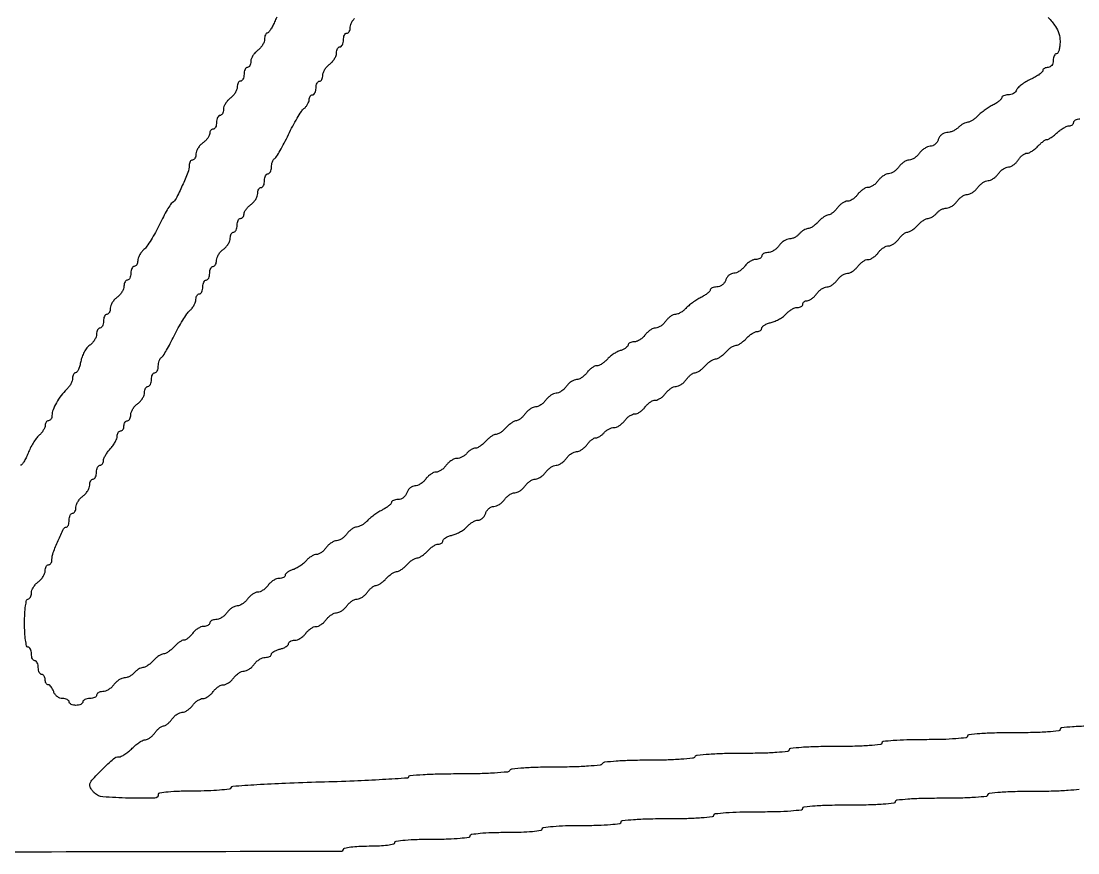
# Model space of a CAD drawing. Extents: x 313 to 2250, y 70 to 555.
# Drawn here: x 1730 to 2038.2, y 70 to 312.5 of the extents above; entities that cross this region are included whole.
import ezdxf

# ---------------------------------------------------------------- set-up
doc = ezdxf.new("R2010")
doc.units = 0

msp = doc.modelspace()

# ---------------------------------------------------------------- linework, layer by layer
for points in [[(739.497238, 70.501831, 0.000007), (874.875, 70.250461, 0.000342)], [(1688.125, 70.250461, 0.000007), (1823.502762, 70.501831, 0.413666), (1824, 71, -0.354925), (1824.332853, 71.409838, -0.018508), (1826.125, 71.716667, -0.02162), (1828.522473, 71.931377, -0.011522), (1831.5, 72, 0.011522), (1834.477527, 72.068623, 0.02162), (1836.875, 72.283333, 0.018508), (1838.667147, 72.590162, 0.354925), (1839, 73, -0.375539), (1839.377449, 73.43167, -0.010792), (1842, 73.727273, -0.015486), (1845.476434, 73.935032, -0.007181), (1850, 74, 0.007181), (1854.523566, 74.064968, 0.015486), (1858, 74.272727, 0.010792), (1860.622551, 74.56833, 0.375539), (1861, 75, -0.373418), (1861.372518, 75.429243, -0.011579), (1863.875, 75.72619, -0.016146), (1867.197465, 75.934656, -0.007593), (1871.5, 76, 0.007593), (1875.802535, 76.065344, 0.016146), (1879.125, 76.27381, 0.011579), (1881.627482, 76.570757, 0.373418), (1882, 77, -0.377473), (1882.382029, 77.433932, -0.010078), (1885.125, 77.728261, -0.014876), (1888.755364, 77.935375, -0.00681), (1893.5, 78, 0.00681), (1898.244636, 78.064625, 0.014876), (1901.875, 78.271739, 0.010078), (1904.617971, 78.566068, 0.377473), (1905, 79, -0.383731), (1905.397471, 79.441643, -0.007812), (1908.625, 79.731481, -0.012845), (1912.870782, 79.936498, -0.00564), (1918.5, 80, 0.00564), (1924.129218, 80.063502, 0.012845), (1928.375, 80.268519, 0.007812), (1931.602529, 80.558357, 0.383731), (1932, 81, -0.382355), (1932.393988, 81.439891, -0.008303), (1935.5, 81.730769, -0.0133), (1939.591966, 81.93625, -0.005894), (1945, 82, 0.005894), (1950.408034, 82.06375, 0.0133), (1954.5, 82.269231, 0.008303), (1957.606012, 82.560109, 0.382355), (1958, 83, -0.383731), (1958.397471, 83.441643, -0.007812), (1961.625, 83.731481, -0.012845), (1965.870782, 83.936498, -0.00564), (1971.5, 84, 0.00564), (1977.129218, 84.063502, 0.012845), (1981.375, 84.268519, 0.007812), (1984.602529, 84.558357, 0.383731), (1985, 85, -0.383731), (1985.397471, 85.441643, -0.007812), (1988.625, 85.731481, -0.012845), (1992.870782, 85.936498, -0.00564), (1998.5, 86, 0.00564), (2004.129218, 86.063502, 0.012845), (2008.375, 86.268519, 0.007812), (2011.602529, 86.558357, 0.383731), (2012, 87, -0.383731), (2012.397471, 87.441643, -0.007812), (2015.625, 87.731481, -0.012845), (2019.870782, 87.936498, -0.00564), (2025.5, 88, 0.00564), (2031.129218, 88.063502, 0.012845), (2035.375, 88.268519, 0.007812), (2038.602529, 88.558357, 0.383731)], [(1604.504629, 128.503058, -0.000019), (1523.875, 128.250773, -0.000572)], [(1804.552879, 313.640672, 0.018328), (1803.898338, 312.25, -0.01839), (1803.312165, 311.004986, -0.026511), (1802.697037, 309.954687, -0.024917), (1802.126326, 309.176282, -0.225806), (1801.755889, 309, 0.216893), (1801.466693, 308.868358, 0.078844), (1801.222042, 308.477348, 0.059953), (1801.055373, 307.902006, 0.040574), (1801, 307.220759, -0.091287), (1800.855253, 306.434551, -0.047927), (1800.4125, 305.540724, -0.045499), (1799.765149, 304.683198, -0.052224), (1799, 304, 0.052224), (1798.234851, 303.316802, 0.045499), (1797.5875, 302.459276, 0.047927), (1797.144747, 301.565449, 0.091287), (1797, 300.779241, -0.054248), (1796.925933, 300.098578, -0.073949), (1796.70625, 299.522652, -0.093597), (1796.381567, 299.136147, -0.173062), (1796, 299, 0.191087), (1795.618118, 298.848523, 0.088204), (1795.29375, 298.4125, 0.068025), (1795.073693, 297.765418, 0.048028), (1795, 297, -0.048028), (1794.926307, 296.234582, -0.068025), (1794.70625, 295.5875, -0.088204), (1794.381882, 295.151477, -0.191087), (1794, 295, 0.173062), (1793.618433, 294.863853, 0.093597), (1793.29375, 294.477348, 0.073949), (1793.074067, 293.901422, 0.054248), (1793, 293.220759, -0.091287), (1792.855253, 292.434551, -0.047927), (1792.4125, 291.540724, -0.045499), (1791.765149, 290.683198, -0.052224), (1791, 290, 0.052224), (1790.234851, 289.316802, 0.045499), (1789.5875, 288.459276, 0.047927), (1789.144747, 287.565449, 0.091287), (1789, 286.779241, -0.054248), (1788.925933, 286.098578, -0.073949), (1788.70625, 285.522652, -0.093597), (1788.381567, 285.136147, -0.173062), (1788, 285, 0.191087), (1787.618118, 284.848523, 0.088204), (1787.29375, 284.4125, 0.068025), (1787.073693, 283.765418, 0.048028), (1787, 283, -0.048028), (1786.926307, 282.234582, -0.068025), (1786.70625, 281.5875, -0.088204), (1786.381882, 281.151477, -0.191087), (1786, 281, 0.127083), (1785.618634, 280.901479, 0.10076), (1785.29375, 280.624223, 0.089631), (1785.075344, 280.209482, 0.07663), (1785, 279.720759, -0.115942), (1784.860855, 279.128761, -0.043072), (1784.4125, 278.393849, -0.039803), (1783.765268, 277.646083, -0.038332), (1783, 277, 0.052224), (1782.234851, 276.316802, 0.045499), (1781.5875, 275.459276, 0.047927), (1781.144747, 274.565449, 0.091287), (1781, 273.779241, -0.054248), (1780.925933, 273.098578, -0.073949), (1780.70625, 272.522652, -0.093597), (1780.381567, 272.136147, -0.173062), (1780, 272, 0.153254), (1779.618623, 271.880293, 0.098056), (1779.29375, 271.543259, 0.080683), (1779.074555, 271.039655, 0.062457), (1779, 270.445136, -0.092553), (1778.618364, 268.401086, -0.01393), (1776.999194, 264.539336, -0.011754), (1775.17162, 260.740308, -0.137184), (1774.066671, 259.541205, 0.113251), (1773.570635, 259.051364, 0.008784), (1772.590853, 257.448169, 0.01165), (1771.489069, 255.467792, 0.008628), (1770.360637, 253.230561, -0.012917), (1769.169264, 250.918086, -0.013565), (1767.878383, 248.708272, -0.013312), (1766.664598, 246.865469, -0.057265), (1765.796599, 245.882705, 0.044459), (1765.109128, 245.143293, 0.03881), (1764.527751, 244.260883, 0.040746), (1764.128128, 243.374465, 0.085733), (1764, 242.632705, -0.059344), (1763.925629, 242.008301, -0.078271), (1763.70625, 241.479607, -0.096675), (1763.381426, 241.125502, -0.160289), (1763, 241, 0.191087), (1762.618118, 240.848523, 0.088204), (1762.29375, 240.4125, 0.068025), (1762.073693, 239.765418, 0.048028), (1762, 239, -0.048028), (1761.926307, 238.234582, -0.068025), (1761.70625, 237.5875, -0.088204), (1761.381882, 237.151477, -0.191087), (1761, 237, 0.173062), (1760.618433, 236.863853, 0.093597), (1760.29375, 236.477348, 0.073949), (1760.074067, 235.901422, 0.054248), (1760, 235.220759, -0.091287), (1759.855253, 234.434551, -0.047927), (1759.4125, 233.540724, -0.045499), (1758.765149, 232.683198, -0.052224), (1758, 232, 0.052224), (1757.234851, 231.316802, 0.045499), (1756.5875, 230.459276, 0.047927), (1756.144747, 229.565449, 0.091287), (1756, 228.779241, -0.054248), (1755.925933, 228.098578, -0.073949), (1755.70625, 227.522652, -0.093597), (1755.381567, 227.136147, -0.173062), (1755, 227, 0.191087), (1754.618118, 226.848523, 0.088204), (1754.29375, 226.4125, 0.068025), (1754.073693, 225.765418, 0.048028), (1754, 225, -0.048028), (1753.926307, 224.234582, -0.068025), (1753.70625, 223.5875, -0.088204), (1753.381882, 223.151477, -0.191087), (1753, 223, 0.173062), (1752.618433, 222.863853, 0.093597), (1752.29375, 222.477348, 0.073949), (1752.074067, 221.901422, 0.054248), (1752, 221.220759, -0.091127), (1751.855553, 220.434776, -0.047946), (1751.413824, 219.541679, -0.045531), (1750.767933, 218.685204, -0.052332), (1750.004508, 218.003249, 0.073372), (1749.195023, 217.216738, 0.03703), (1748.414301, 216.02324, 0.035778), (1747.775841, 214.644713, 0.044219), (1747.393217, 213.28249, -0.024594), (1747.092648, 212.025018, -0.036508), (1746.697251, 210.964231, -0.04048), (1746.271232, 210.203835, -0.249809), (1745.888709, 210, 0.177934), (1745.549544, 209.875355, 0.092251), (1745.261058, 209.520393, 0.072326), (1745.065729, 208.991971, 0.052465), (1745, 208.367295, -0.083451), (1744.875203, 207.624778, -0.039906), (1744.485938, 206.735978, -0.038108), (1743.919663, 205.850079, -0.044172), (1743.25, 205.10661, 0.042647), (1741.662784, 203.355219, 0.035201), (1740.279981, 201.247599, 0.036416), (1739.303563, 199.159907, 0.091423), (1739, 197.513569, -0.064244), (1738.925341, 196.934903, -0.081991), (1738.70625, 196.444611, -0.098698), (1738.381359, 196.116595, -0.149454), (1738, 196, 0.133491), (1737.618656, 195.896341, 0.100499), (1737.29375, 195.604903, 0.087472), (1737.075135, 195.168952, 0.072708), (1737, 194.654988, -0.098509), (1736.874552, 194.024433, -0.038029), (1736.469816, 193.225263, -0.035808), (1735.88577, 192.400901, -0.036829), (1735.195118, 191.67658, 0.049717), (1734.405413, 190.804521, 0.020718), (1733.514527, 189.488527, 0.020253), (1732.669861, 187.989635, 0.024694), (1732.008472, 186.521592, -0.018719), (1731.41996, 185.172504, -0.027162), (1730.793678, 184.034468, -0.025798), (1730.20637, 183.192334, -0.231569), (1729.813354, 183, 0.205233)], [(2029.573114, 313.549811, -0.039583), (2031.662134, 310.965387, -0.075816), (2032.657883, 308.90045, -0.074633), (2033, 306.621212, -0.026106), (2032.927501, 305.233593, -0.041282), (2032.70625, 304.063731, -0.050087), (2032.386043, 303.236999, -0.282468), (2032, 303, 0.191087), (2031.618118, 302.848523, 0.088204), (2031.29375, 302.4125, 0.068025), (2031.073693, 301.765418, 0.048028), (2031, 301, -0.072314), (2030.888136, 300.230589, -0.08892), (2030.5625, 299.583333, -0.10214), (2030.075754, 299.153209, -0.130775), (2029.5, 299, 0.05714), (2028.926268, 298.934219, 0.07646), (2028.440625, 298.73972, 0.095477), (2028.115114, 298.451952, 0.165611), (2028, 298.113941, -0.213743), (2027.803332, 297.674903, -0.025566), (2026.954137, 296.991868, -0.026843), (2025.803411, 296.250089, -0.018963), (2024.439616, 295.53837, 0.024339), (2023.036626, 294.786905, 0.027089), (2021.764529, 293.926726, 0.027882), (2020.772466, 293.083495, 0.111499), (2020.332627, 292.424428, -0.102676), (2019.982682, 291.879718, -0.066759), (2019.390515, 291.418426, -0.063077), (2018.657549, 291.106378, -0.069237), (2017.893011, 291, 0.041971), (2017.168265, 290.939057, 0.061547), (2016.556072, 290.755888, 0.080865), (2016.14085, 290.48678, 0.211673), (2016, 290.16898, -0.193348), (2015.836608, 289.76224, -0.030657), (2015.192188, 289.167252, -0.030191), (2014.303134, 288.527331, -0.022283), (2013.25, 287.925808, 0.022277), (2012.078771, 287.256847, 0.016056), (2010.832732, 286.412407, 0.016269), (2009.697653, 285.531017, 0.033499), (2008.882705, 284.756828, -0.033513), (2008.174971, 284.08453, -0.033963), (2007.386776, 283.516068, -0.036045), (2006.635328, 283.120198, -0.103569), (2006.061276, 283, 0.091134), (2005.494164, 282.895768, 0.035745), (2004.770232, 282.559375, 0.0339), (2004.019993, 282.074013, 0.035866), (2003.357143, 281.5, -0.053021), (2002.646258, 280.925774, -0.03846), (2001.751045, 280.440625, -0.039102), (2000.817973, 280.108898, -0.065951), (1999.995959, 280, 0.097836), (1999.237038, 279.850065, 0.071478), (1998.495033, 279.4125, 0.068985), (1997.882106, 278.764403, 0.078267), (1997.5, 278, -0.072249), (1997.129225, 277.23552, -0.06739), (1996.548833, 276.5875, -0.071509), (1995.855226, 276.149695, -0.105456), (1995.153372, 276, 0.094047), (1994.393169, 275.855734, 0.047569), (1993.520929, 275.4125, 0.044936), (1992.678211, 274.765148, 0.0504), (1992, 274, -0.046192), (1991.333162, 273.234835, -0.043436), (1990.524124, 272.5875, -0.046457), (1989.700861, 272.142914, -0.100918), (1989, 272, 0.100918), (1988.299139, 271.857086, 0.046457), (1987.475876, 271.4125, 0.043436), (1986.666838, 270.765165, 0.046192), (1986, 270, -0.046192), (1985.333162, 269.234835, -0.043436), (1984.524124, 268.5875, -0.046457), (1983.700861, 268.142914, -0.100918), (1983, 268, 0.100918), (1982.299139, 267.857086, 0.046457), (1981.475876, 267.4125, 0.043436), (1980.666838, 266.765165, 0.046192), (1980, 266, -0.046192), (1979.333162, 265.234835, -0.043436), (1978.524124, 264.5875, -0.046457), (1977.700861, 264.142914, -0.100918), (1977, 264, 0.100918), (1976.299139, 263.857086, 0.046457), (1975.475876, 263.4125, 0.043436), (1974.666838, 262.765165, 0.046192), (1974, 262, -0.046192), (1973.333162, 261.234835, -0.043436), (1972.524124, 260.5875, -0.046457), (1971.700861, 260.142914, -0.100918), (1971, 260, 0.100918), (1970.299139, 259.857086, 0.046457), (1969.475876, 259.4125, 0.043436), (1968.666838, 258.765165, 0.046192), (1968, 258, -0.033869), (1967.365434, 257.234632, -0.037202), (1966.651678, 256.5875, -0.040203), (1965.965071, 256.135938, -0.126007), (1965.434228, 256, 0.117443), (1964.881205, 255.868286, 0.032673), (1964.108544, 255.4125, 0.031068), (1963.275522, 254.765463, 0.028188), (1962.5, 254, -0.030542), (1961.717205, 253.234592, -0.032529), (1960.862576, 252.5875, -0.034438), (1960.060035, 252.134173, -0.111796), (1959.467457, 252, 0.0946), (1958.909878, 251.893554, 0.042261), (1958.238332, 251.559375, 0.039829), (1957.566678, 251.073935, 0.043183), (1957, 250.5, -0.056861), (1956.401422, 249.925964, -0.043468), (1955.634113, 249.440625, -0.044536), (1954.823643, 249.109281, -0.07491), (1954.098315, 249, 0.096415), (1953.359388, 248.856175, 0.04722), (1952.504756, 248.4125, 0.044434), (1951.674132, 247.765151, 0.048899), (1951, 247, -0.052224), (1950.316802, 246.234851, -0.045499), (1949.459276, 245.5875, -0.047927), (1948.565449, 245.144747, -0.091287), (1947.779241, 245, 0.054248), (1947.098578, 244.925933, 0.073949), (1946.522652, 244.70625, 0.093597), (1946.136147, 244.381567, 0.173062), (1946, 244, -0.173062), (1945.863853, 243.618433, -0.093597), (1945.477348, 243.29375, -0.073949), (1944.901422, 243.074067, -0.054248), (1944.220759, 243, 0.091287), (1943.434551, 242.855253, 0.047927), (1942.540724, 242.4125, 0.045499), (1941.683198, 241.765149, 0.052224), (1941, 241, -0.0504), (1940.321789, 240.234852, -0.044936), (1939.479071, 239.5875, -0.047569), (1938.606831, 239.144266, -0.094047), (1937.846628, 239, 0.105456), (1937.144774, 238.850305, 0.071509), (1936.451167, 238.4125, 0.06739), (1935.870775, 237.76448, 0.072249), (1935.5, 237, -0.081113), (1935.112489, 236.235622, -0.069591), (1934.483985, 235.5875, -0.071315), (1933.718828, 235.149993, -0.094537), (1932.932612, 235, 0.041083), (1932.192664, 234.939099, 0.060538), (1931.567705, 234.755888, 0.079595), (1931.143294, 234.486867, 0.21497), (1931, 234.16898, -0.193348), (1930.836608, 233.76224, -0.030657), (1930.192188, 233.167252, -0.030191), (1929.303134, 232.527331, -0.022283), (1928.25, 231.925808, 0.022277), (1927.078771, 231.256847, 0.016056), (1925.832732, 230.412407, 0.016269), (1924.697653, 229.531017, 0.033499), (1923.882705, 228.756828, -0.038898), (1923.159597, 228.08457, -0.036432), (1922.325731, 227.516068, -0.038554), (1921.509284, 227.123209, -0.09312), (1920.853464, 227, 0.108353), (1920.209565, 226.858806, 0.044932), (1919.432831, 226.4125, 0.041686), (1918.655949, 225.765207, 0.042098), (1918, 225, -0.046192), (1917.333162, 224.234835, -0.043436), (1916.524124, 223.5875, -0.046457), (1915.700861, 223.142914, -0.100918), (1915, 223, 0.100918), (1914.299139, 222.857086, 0.046457), (1913.475876, 222.4125, 0.043436), (1912.666838, 221.765165, 0.046192), (1912, 221, -0.052224), (1911.316802, 220.234851, -0.045499), (1910.459276, 219.5875, -0.047927), (1909.565449, 219.144747, -0.091287), (1908.779241, 219, 0.050444), (1908.098413, 218.931138, 0.070413), (1907.522652, 218.726045, 0.090535), (1907.135398, 218.4234, 0.183739), (1907, 218.067388, -0.183657), (1906.845031, 217.659721, -0.053433), (1906.339062, 217.20004, -0.045935), (1905.611268, 216.764835, -0.035336), (1904.75, 216.424341, 0.04381), (1903.770763, 216.017917, 0.02628), (1902.685857, 215.377116, 0.026189), (1901.665667, 214.620026, 0.040891), (1900.882705, 213.856953, -0.038841), (1900.159578, 213.146401, -0.037281), (1899.325731, 212.54548, -0.039648), (1898.509148, 212.129989, -0.098169), (1897.853464, 212, 0.108353), (1897.209565, 211.858806, 0.044932), (1896.432831, 211.4125, 0.041686), (1895.655949, 210.765207, 0.042098), (1895, 210, -0.046192), (1894.333162, 209.234835, -0.043436), (1893.524124, 208.5875, -0.046457), (1892.700861, 208.142914, -0.100918), (1892, 208, 0.100918), (1891.299139, 207.857086, 0.046457), (1890.475876, 207.4125, 0.043436), (1889.666838, 206.765165, 0.046192), (1889, 206, -0.046192), (1888.333162, 205.234835, -0.043436), (1887.524124, 204.5875, -0.046457), (1886.700861, 204.142914, -0.100918), (1886, 204, 0.100918), (1885.299139, 203.857086, 0.046457), (1884.475876, 203.4125, 0.043436), (1883.666838, 202.765165, 0.046192), (1883, 202, -0.046192), (1882.333162, 201.234835, -0.043436), (1881.524124, 200.5875, -0.046457), (1880.700861, 200.142914, -0.100918), (1880, 200, 0.100918), (1879.299139, 199.857086, 0.046457), (1878.475876, 199.4125, 0.043436), (1877.666838, 198.765165, 0.046192), (1877, 198, -0.033869), (1876.365434, 197.234632, -0.037202), (1875.651678, 196.5875, -0.040203), (1874.965071, 196.135938, -0.126007), (1874.434228, 196, 0.117443), (1873.881205, 195.868286, 0.032673), (1873.108544, 195.4125, 0.031068), (1872.275522, 194.765463, 0.028188), (1871.5, 194, -0.029765), (1870.719613, 193.234575, -0.032062), (1869.872135, 192.5875, -0.033884), (1869.079529, 192.133409, -0.113615), (1868.5, 192, 0.113615), (1867.920471, 191.866591, 0.033884), (1867.127865, 191.4125, 0.032062), (1866.280387, 190.765425, 0.029765), (1865.5, 190, -0.030542), (1864.717205, 189.234592, -0.032529), (1863.862576, 188.5875, -0.034438), (1863.060035, 188.134173, -0.111796), (1862.467457, 188, 0.0946), (1861.909878, 187.893554, 0.042261), (1861.238332, 187.559375, 0.039829), (1860.566678, 187.073935, 0.043183), (1860, 186.5, -0.056861), (1859.401422, 185.925964, -0.043468), (1858.634113, 185.440625, -0.044536), (1857.823643, 185.109281, -0.07491), (1857.098315, 185, 0.096415), (1856.359388, 184.856175, 0.04722), (1855.504756, 184.4125, 0.044434), (1854.674132, 183.765151, 0.048899), (1854, 183, -0.046192), (1853.333162, 182.234835, -0.043436), (1852.524124, 181.5875, -0.046457), (1851.700861, 181.142914, -0.100918), (1851, 181, 0.100918), (1850.299139, 180.857086, 0.046457), (1849.475876, 180.4125, 0.043436), (1848.666838, 179.765165, 0.046192), (1848, 179, -0.0504), (1847.321789, 178.234852, -0.044936), (1846.479071, 177.5875, -0.047569), (1845.606831, 177.144266, -0.094047), (1844.846628, 177, 0.105456), (1844.144774, 176.850305, 0.071509), (1843.451167, 176.4125, 0.06739), (1842.870775, 175.76448, 0.072249), (1842.5, 175, -0.081113), (1842.112489, 174.235622, -0.069591), (1841.483985, 173.5875, -0.071315), (1840.718828, 173.149993, -0.094537), (1839.932612, 173, 0.041083), (1839.192664, 172.939099, 0.060538), (1838.567705, 172.755888, 0.079595), (1838.143294, 172.486867, 0.21497), (1838, 172.16898, -0.193348), (1837.836608, 171.76224, -0.030657), (1837.192188, 171.167252, -0.030191), (1836.303134, 170.527331, -0.022283), (1835.25, 169.925808, 0.022277), (1834.078771, 169.256847, 0.016056), (1832.832732, 168.412407, 0.016269), (1831.697653, 167.531017, 0.033499), (1830.882705, 166.756828, -0.038898), (1830.159597, 166.08457, -0.036432), (1829.325731, 165.516068, -0.038554), (1828.509284, 165.123209, -0.09312), (1827.853464, 165, 0.108353), (1827.209565, 164.858806, 0.044932), (1826.432831, 164.4125, 0.041686), (1825.655949, 163.765207, 0.042098), (1825, 163, -0.046192), (1824.333162, 162.234835, -0.043436), (1823.524124, 161.5875, -0.046457), (1822.700861, 161.142914, -0.100918), (1822, 161, 0.100918), (1821.299139, 160.857086, 0.046457), (1820.475876, 160.4125, 0.043436), (1819.666838, 159.765165, 0.046192), (1819, 159, -0.042098), (1818.344051, 158.234793, -0.041686), (1817.567169, 157.5875, -0.044932), (1816.790435, 157.141194, -0.108353), (1816.146536, 157, 0.098169), (1815.490852, 156.870011, 0.039648), (1814.674269, 156.45452, 0.037281), (1813.840422, 155.853599, 0.038841), (1813.117295, 155.143047, -0.040891), (1812.334333, 154.379974, -0.026189), (1811.314143, 153.622884, -0.02628), (1810.229237, 152.982083, -0.04381), (1809.25, 152.575659, 0.035336), (1808.388732, 152.235165, 0.045935), (1807.660938, 151.79996, 0.053433), (1807.154969, 151.340279, 0.183657), (1807, 150.932612, -0.183739), (1806.864602, 150.5766, -0.090535), (1806.477348, 150.273955, -0.070413), (1805.901587, 150.068862, -0.050444), (1805.220759, 150, 0.091287), (1804.434551, 149.855253, 0.047927), (1803.540724, 149.4125, 0.045499), (1802.683198, 148.765149, 0.052224), (1802, 148, -0.046192), (1801.333162, 147.234835, -0.043436), (1800.524124, 146.5875, -0.046457), (1799.700861, 146.142914, -0.100918), (1799, 146, 0.100918), (1798.299139, 145.857086, 0.046457), (1797.475876, 145.4125, 0.043436), (1796.666838, 144.765165, 0.046192), (1796, 144, -0.046192), (1795.333162, 143.234835, -0.043436), (1794.524124, 142.5875, -0.046457), (1793.700861, 142.142914, -0.100918), (1793, 142, 0.100918), (1792.299139, 141.857086, 0.046457), (1791.475876, 141.4125, 0.043436), (1790.666838, 140.765165, 0.046192), (1790, 140, -0.052224), (1789.316802, 139.234851, -0.045499), (1788.459276, 138.5875, -0.047927), (1787.565449, 138.144747, -0.091287), (1786.779241, 138, 0.054248), (1786.098578, 137.925933, 0.073949), (1785.522652, 137.70625, 0.093597), (1785.136147, 137.381567, 0.173062), (1785, 137, -0.173062), (1784.863853, 136.618433, -0.093597), (1784.477348, 136.29375, -0.073949), (1783.901422, 136.074067, -0.054248), (1783.220759, 136, 0.091287), (1782.434551, 135.855253, 0.047927), (1781.540724, 135.4125, 0.045499), (1780.683198, 134.765149, 0.052224), (1780, 134, -0.033869), (1779.365434, 133.234632, -0.037202), (1778.651678, 132.5875, -0.040203), (1777.965071, 132.135938, -0.126007), (1777.434228, 132, 0.117443), (1776.881205, 131.868286, 0.032673), (1776.108544, 131.4125, 0.031068), (1775.275522, 130.765463, 0.028188), (1774.5, 130, -0.029765), (1773.719613, 129.234575, -0.032062), (1772.872135, 128.5875, -0.033884), (1772.079529, 128.133409, -0.113615), (1771.5, 128, 0.113615), (1770.920471, 127.866591, 0.033884), (1770.127865, 127.4125, 0.032062), (1769.280387, 126.765425, 0.029765), (1768.5, 126, -0.030542), (1767.717205, 125.234592, -0.032529), (1766.862576, 124.5875, -0.034438), (1766.060035, 124.134173, -0.111796), (1765.467457, 124, 0.0946), (1764.909878, 123.893554, 0.042261), (1764.238332, 123.559375, 0.039829), (1763.566678, 123.073935, 0.043183), (1763, 122.5, -0.056861), (1762.401422, 121.925964, -0.043468), (1761.634113, 121.440625, -0.044536), (1760.823643, 121.109281, -0.07491), (1760.098315, 121, 0.096415), (1759.359388, 120.856175, 0.04722), (1758.504756, 120.4125, 0.044434), (1757.674132, 119.765151, 0.048899), (1757, 119, -0.052224), (1756.316802, 118.234851, -0.045499), (1755.459276, 117.5875, -0.047927), (1754.565449, 117.144747, -0.091287), (1753.779241, 117, 0.054248), (1753.098578, 116.925933, 0.073949), (1752.522652, 116.70625, 0.093597), (1752.136147, 116.381567, 0.173062), (1752, 116, -0.191087), (1751.848523, 115.618118, -0.088204), (1751.4125, 115.29375, -0.068025), (1750.765418, 115.073693, -0.048028), (1750, 115, 0.048028), (1749.234582, 114.926307, 0.068025), (1748.5875, 114.70625, 0.088204), (1748.151477, 114.381882, 0.191087), (1748, 114, -0.191087), (1747.848523, 113.618118, -0.088204), (1747.4125, 113.29375, -0.068025), (1746.765418, 113.073693, -0.048028), (1746, 113, -0.048028), (1745.234582, 113.073693, -0.068025), (1744.5875, 113.29375, -0.088204), (1744.151477, 113.618118, -0.191087), (1744, 114, 0.185742), (1743.853109, 114.381774, 0.089917), (1743.432295, 114.70625, 0.069758), (1742.806935, 114.926202, 0.04977), (1742.067388, 115, -0.094537), (1741.281172, 115.149993, -0.071315), (1740.516015, 115.5875, -0.069591), (1739.887511, 116.235622, -0.081113), (1739.5, 117, 0.039709), (1739.188321, 117.765398, 0.0497), (1738.777735, 118.4125, 0.058089), (1738.335507, 118.858844, 0.170109), (1737.932612, 119, -0.15811), (1737.576906, 119.115365, -0.097128), (1737.273955, 119.440625, -0.079016), (1737.069412, 119.926381, -0.060283), (1737, 120.5, 0.064853), (1736.925306, 121.073457, 0.082425), (1736.70625, 121.559375, 0.098894), (1736.381354, 121.884432, 0.148195), (1736, 122, -0.191087), (1735.618118, 122.151477, -0.088204), (1735.29375, 122.5875, -0.068025), (1735.073693, 123.234582, -0.048028), (1735, 124, 0.048028), (1734.926307, 124.765418, 0.068025), (1734.70625, 125.4125, 0.088204), (1734.381882, 125.848523, 0.191087), (1734, 126, -0.191087), (1733.618118, 126.151477, -0.088204), (1733.29375, 126.5875, -0.068025), (1733.073693, 127.234582, -0.048028), (1733, 128, 0.048028), (1732.926307, 128.765418, 0.068025), (1732.70625, 129.4125, 0.088204), (1732.381882, 129.848523, 0.191087), (1732, 130, -0.350432), (1731.594567, 130.323933, -0.020168), (1731.285714, 132, -0.022889), (1731.069433, 134.243014, -0.01259), (1731, 137, -0.01259), (1731.069433, 139.756986, -0.022889), (1731.285714, 142, -0.020168), (1731.594567, 143.676067, -0.350432), (1732, 144, 0.173062), (1732.381567, 144.136147, 0.093597), (1732.70625, 144.522652, 0.073949), (1732.925933, 145.098578, 0.054248), (1733, 145.779241, -0.091287), (1733.144747, 146.565449, -0.047927), (1733.5875, 147.459276, -0.045499), (1734.234851, 148.316802, -0.052224), (1735, 149, 0.052224), (1735.765149, 149.683198, 0.045499), (1736.4125, 150.540724, 0.047927), (1736.855253, 151.434551, 0.091287), (1737, 152.220759, -0.054248), (1737.074067, 152.901422, -0.073949), (1737.29375, 153.477348, -0.093597), (1737.618433, 153.863853, -0.173062), (1738, 154, 0.147557), (1738.381352, 154.115047, 0.09899), (1738.70625, 154.43861, 0.082645), (1738.925288, 154.922317, 0.065165), (1739, 155.49314, -0.087603), (1739.363276, 157.550646, -0.017411), (1740.769736, 161.028085, -0.01085), (1742.39964, 164.482532, -0.284374), (1743.2359, 165, 0.233749), (1743.528726, 165.144808, 0.071963), (1743.775546, 165.5875, 0.054933), (1743.944206, 166.234036, 0.036372), (1744, 167, -0.048028), (1744.073693, 167.765418, -0.068025), (1744.29375, 168.4125, -0.088204), (1744.618118, 168.848523, -0.191087), (1745, 169, 0.173062), (1745.381567, 169.136147, 0.093597), (1745.70625, 169.522652, 0.073949), (1745.925933, 170.098578, 0.054248), (1746, 170.779241, -0.091287), (1746.144747, 171.565449, -0.047927), (1746.5875, 172.459276, -0.045499), (1747.234851, 173.316802, -0.052224), (1748, 174, 0.052224), (1748.765149, 174.683198, 0.045499), (1749.4125, 175.540724, 0.047927), (1749.855253, 176.434551, 0.091287), (1750, 177.220759, -0.054248), (1750.074067, 177.901422, -0.073949), (1750.29375, 178.477348, -0.093597), (1750.618433, 178.863853, -0.173062), (1751, 179, 0.191087), (1751.381882, 179.151477, 0.088204), (1751.70625, 179.5875, 0.068025), (1751.926307, 180.234582, 0.048028), (1752, 181, -0.048028), (1752.073693, 181.765418, -0.068025), (1752.29375, 182.4125, -0.088204), (1752.618118, 182.848523, -0.191087), (1753, 183, 0.130232), (1753.381353, 183.101042, 0.100668), (1753.70625, 183.385235, 0.088576), (1753.92476, 183.810359, 0.07466), (1754, 184.311439, -0.101307), (1754.132703, 184.95967, -0.030131), (1754.5875, 185.868249, -0.028874), (1755.234554, 186.851416, -0.027562), (1756, 187.769625, 0.032092), (1756.76539, 188.70485, 0.031223), (1757.4125, 189.738674, 0.032799), (1757.863113, 190.717917, 0.091681), (1758, 191.458187, -0.063011), (1758.074587, 192.047695, -0.081094), (1758.29375, 192.547092, -0.098266), (1758.618629, 192.881274, -0.152058), (1759, 193, 0.148195), (1759.381354, 193.115568, 0.098894), (1759.70625, 193.440625, 0.082425), (1759.925306, 193.926543, 0.064853), (1760, 194.5, -0.064853), (1760.074694, 195.073457, -0.082425), (1760.29375, 195.559375, -0.098894), (1760.618646, 195.884432, -0.148195), (1761, 196, 0.173062), (1761.381567, 196.136147, 0.093597), (1761.70625, 196.522652, 0.073949), (1761.925933, 197.098578, 0.054248), (1762, 197.779241, -0.091287), (1762.144747, 198.565449, -0.047927), (1762.5875, 199.459276, -0.045499), (1763.234851, 200.316802, -0.052224), (1764, 201, 0.052224), (1764.765149, 201.683198, 0.045499), (1765.4125, 202.540724, 0.047927), (1765.855253, 203.434551, 0.091287), (1766, 204.220759, -0.054248), (1766.074067, 204.901422, -0.073949), (1766.29375, 205.477348, -0.093597), (1766.618433, 205.863853, -0.173062), (1767, 206, 0.191087), (1767.381882, 206.151477, 0.088204), (1767.70625, 206.5875, 0.068025), (1767.926307, 207.234582, 0.048028), (1768, 208, -0.048028), (1768.073693, 208.765418, -0.068025), (1768.29375, 209.4125, -0.088204), (1768.618118, 209.848523, -0.191087), (1769, 210, 0.186414), (1769.381787, 210.147465, 0.089706), (1769.70625, 210.570164, 0.069539), (1769.926216, 211.198222, 0.049547), (1770, 211.940983, -0.044019), (1770.069279, 212.726376, -0.044964), (1770.274939, 213.481724, -0.049068), (1770.576748, 214.100575, -0.11688), (1770.935962, 214.460422, 0.113334), (1771.430791, 214.949233, 0.008751), (1772.40992, 216.552309, 0.011624), (1773.511123, 218.532323, 0.008604), (1774.639363, 220.769439, -0.012917), (1775.830736, 223.081914, -0.013565), (1777.121617, 225.291728, -0.013312), (1778.335402, 227.134531, -0.057265), (1779.203401, 228.117295, 0.044459), (1779.890872, 228.856707, 0.03881), (1780.472249, 229.739117, 0.040746), (1780.871872, 230.625535, 0.085733), (1781, 231.367295, -0.059344), (1781.074371, 231.991699, -0.078271), (1781.29375, 232.520393, -0.096675), (1781.618574, 232.874498, -0.160289), (1782, 233, 0.191087), (1782.381882, 233.151477, 0.088204), (1782.70625, 233.5875, 0.068025), (1782.926307, 234.234582, 0.048028), (1783, 235, -0.048028), (1783.073693, 235.765418, -0.068025), (1783.29375, 236.4125, -0.088204), (1783.618118, 236.848523, -0.191087), (1784, 237, 0.191087), (1784.381882, 237.151477, 0.088204), (1784.70625, 237.5875, 0.068025), (1784.926307, 238.234582, 0.048028), (1785, 239, -0.048028), (1785.073693, 239.765418, -0.068025), (1785.29375, 240.4125, -0.088204), (1785.618118, 240.848523, -0.191087), (1786, 241, 0.173062), (1786.381567, 241.136147, 0.093597), (1786.70625, 241.522652, 0.073949), (1786.925933, 242.098578, 0.054248), (1787, 242.779241, -0.091287), (1787.144747, 243.565449, -0.047927), (1787.5875, 244.459276, -0.045499), (1788.234851, 245.316802, -0.052224), (1789, 246, 0.052224), (1789.765149, 246.683198, 0.045499), (1790.4125, 247.540724, 0.047927), (1790.855253, 248.434551, 0.091287), (1791, 249.220759, -0.054248), (1791.074067, 249.901422, -0.073949), (1791.29375, 250.477348, -0.093597), (1791.618433, 250.863853, -0.173062), (1792, 251, 0.191087), (1792.381882, 251.151477, 0.088204), (1792.70625, 251.5875, 0.068025), (1792.926307, 252.234582, 0.048028), (1793, 253, -0.048028), (1793.073693, 253.765418, -0.068025), (1793.29375, 254.4125, -0.088204), (1793.618118, 254.848523, -0.191087), (1794, 255, 0.127083), (1794.381366, 255.098521, 0.10076), (1794.70625, 255.375777, 0.089631), (1794.924656, 255.790518, 0.07663), (1795, 256.279241, -0.115942), (1795.139145, 256.871239, -0.043072), (1795.5875, 257.606151, -0.039803), (1796.234732, 258.353917, -0.038332), (1797, 259, 0.052224), (1797.765149, 259.683198, 0.045499), (1798.4125, 260.540724, 0.047927), (1798.855253, 261.434551, 0.091287), (1799, 262.220759, -0.054248), (1799.074067, 262.901422, -0.073949), (1799.29375, 263.477348, -0.093597), (1799.618433, 263.863853, -0.173062), (1800, 264, 0.191087), (1800.381882, 264.151477, 0.088204), (1800.70625, 264.5875, 0.068025), (1800.926307, 265.234582, 0.048028), (1801, 266, -0.048028), (1801.073693, 266.765418, -0.068025), (1801.29375, 267.4125, -0.088204), (1801.618118, 267.848523, -0.191087), (1802, 268, 0.186414), (1802.381787, 268.147465, 0.089706), (1802.70625, 268.570164, 0.069539), (1802.926216, 269.198222, 0.049547), (1803, 269.940983, -0.045432), (1803.071642, 270.727813, -0.04565), (1803.284202, 271.487449, -0.049688), (1803.596298, 272.112072, -0.114131), (1803.967497, 272.479912, 0.116137), (1804.48205, 272.993862, 0.00809), (1805.538012, 274.761214, 0.011137), (1806.727905, 276.938708, 0.008138), (1807.955317, 279.406376, -0.010729), (1809.22255, 281.921335, -0.012628), (1810.532623, 284.244547, -0.011563), (1811.727983, 286.14342, -0.073409), (1812.48782, 286.989892, 0.047835), (1813.066421, 287.571884, 0.041395), (1813.555797, 288.280891, 0.043469), (1813.891423, 289.004078, 0.087127), (1814, 289.622445, -0.070908), (1814.075037, 290.148899, -0.086403), (1814.29375, 290.595343, -0.100269), (1814.618661, 290.893816, -0.136626), (1815, 291, 0.191087), (1815.381882, 291.151477, 0.088204), (1815.70625, 291.5875, 0.068025), (1815.926307, 292.234582, 0.048028), (1816, 293, -0.048028), (1816.073693, 293.765418, -0.068025), (1816.29375, 294.4125, -0.088204), (1816.618118, 294.848523, -0.191087), (1817, 295, 0.173062), (1817.381567, 295.136147, 0.093597), (1817.70625, 295.522652, 0.073949), (1817.925933, 296.098578, 0.054248), (1818, 296.779241, -0.091287), (1818.144747, 297.565449, -0.047927), (1818.5875, 298.459276, -0.045499), (1819.234851, 299.316802, -0.052224), (1820, 300, 0.052224), (1820.765149, 300.683198, 0.045499), (1821.4125, 301.540724, 0.047927), (1821.855253, 302.434551, 0.091287), (1822, 303.220759, -0.054248), (1822.074067, 303.901422, -0.073949), (1822.29375, 304.477348, -0.093597), (1822.618433, 304.863853, -0.173062), (1823, 305, 0.191087), (1823.381882, 305.151477, 0.088204), (1823.70625, 305.5875, 0.068025), (1823.926307, 306.234582, 0.048028), (1824, 307, -0.048028), (1824.073693, 307.765418, -0.068025), (1824.29375, 308.4125, -0.088204), (1824.618118, 308.848523, -0.191087), (1825, 309, 0.173062), (1825.381567, 309.136147, 0.093597), (1825.70625, 309.522652, 0.073949), (1825.925933, 310.098578, 0.054248), (1826, 310.779241, -0.091287), (1826.144747, 311.565449, -0.047927), (1826.5875, 312.459276, -0.045499), (1827.234851, 313.316802, -0.052224)], [(2040.870782, 106.936498, 0.012845), (2036.625, 106.731481, 0.007812), (2033.397471, 106.441643, 0.383731), (2033, 106, -0.383731), (2032.602529, 105.558357, -0.007812), (2029.375, 105.268519, -0.012845), (2025.129218, 105.063502, -0.00564), (2019.5, 105, 0.00564), (2013.870782, 104.936498, 0.012845), (2009.625, 104.731481, 0.007812), (2006.397471, 104.441643, 0.383731), (2006, 104, -0.380863), (2005.60973, 103.561971, -0.008841), (2002.625, 103.27, -0.013787), (1998.686873, 103.064019, -0.006171), (1993.5, 103, 0.006171), (1988.313127, 102.935981, 0.013787), (1984.375, 102.73, 0.008841), (1981.39027, 102.438029, 0.380863), (1981, 102, -0.383731), (1980.602529, 101.558357, -0.007812), (1977.375, 101.268519, -0.012845), (1973.129218, 101.063502, -0.00564), (1967.5, 101, 0.00564), (1961.870782, 100.936498, 0.012845), (1957.625, 100.731481, 0.007812), (1954.397471, 100.441643, 0.383731), (1954, 100, -0.383574), (1953.602929, 99.558559, -0.007867), (1950.389754, 99.2686, -0.012897), (1946.162127, 99.06353, -0.005669), (1940.559017, 99, 0.00625), (1935.126117, 98.932081, 0.011502), (1930.70968, 98.719905, 0.006547), (1927.17751, 98.422135, 0.23415), (1926.5, 98, -0.232996), (1925.829923, 97.580457, -0.006909), (1922.430881, 97.281401, -0.011895), (1918.186607, 97.068369, -0.006591), (1913, 97, 0.006591), (1907.813393, 96.931631, 0.011895), (1903.569119, 96.718599, 0.006909), (1900.170077, 96.419543, 0.232996), (1899.5, 96, -0.232996), (1898.829923, 95.580457, -0.006909), (1895.430881, 95.281401, -0.011895), (1891.186607, 95.068369, -0.006591), (1886, 95, 0.006591), (1880.813393, 94.931631, 0.011895), (1876.569119, 94.718599, 0.006909), (1873.170077, 94.419543, 0.232996), (1872.5, 94, -0.236009), (1871.810309, 93.57364, -0.005961), (1868.039032, 93.278011, -0.010858), (1863.314694, 93.067196, -0.00572), (1857.440983, 93, 0.005488), (1851.903754, 92.939217, 0.009133), (1847.242039, 92.75163, 0.003314), (1843.317613, 92.495742, 0.393354), (1843, 92.154485, -0.395497), (1842.668593, 91.801045, -0.001052), (1835.435937, 91.350468, -0.005118), (1827.123675, 90.935536, -0.003075), (1817.25, 90.604726, 0.003221), (1807.099238, 90.261662, 0.00578), (1798.772883, 89.830091, 0.001511), (1791.704481, 89.360283, 0.29951), (1791.166667, 88.950241, -0.28636), (1790.693246, 88.570817, -0.007417), (1787.871354, 88.279133, -0.013503), (1784.433563, 88.06861, -0.00854), (1780.416667, 88, 0.007667), (1776.150966, 87.93459, 0.016262), (1772.854167, 87.726, 0.011718), (1770.371659, 87.428821, 0.373044), (1770, 87, -0.409409), (1768.951918, 85.934555, -0.009876), (1761.348848, 85.959805, -0.012729), (1753.837677, 86.324603, -0.179752), (1751.428571, 87.428571, -0.027089), (1750.88379, 88.035813, -0.030005), (1750.427591, 88.678795, -0.031381), (1750.109989, 89.26806, -0.116657), (1750.027058, 89.678571, -0.17782), (1750.641977, 91.196547, -0.013921), (1753.715561, 94.400149, -0.013749), (1756.964005, 97.431077, -0.182816), (1758.468003, 98, 0.111835), (1759.187432, 98.162953, 0.029959), (1760.220146, 98.734375, 0.0288), (1761.346157, 99.54314, 0.026241), (1762.409091, 100.5, -0.024203), (1763.463436, 101.45693, -0.027424), (1764.563845, 102.265625, -0.028202), (1765.562041, 102.840533, -0.11707), (1766.233786, 103, 0.113243), (1766.843602, 103.139909, 0.043766), (1767.592798, 103.5875, 0.040482), (1768.350538, 104.234755, 0.039628), (1769, 105, -0.031954), (1769.629684, 105.765419, -0.035955), (1770.329001, 106.4125, -0.038722), (1770.995347, 106.86577, -0.13072), (1771.5, 107, 0.13072), (1772.004653, 107.13423, 0.038722), (1772.670999, 107.5875, 0.035955), (1773.370316, 108.234581, 0.031954), (1774, 109, -0.046192), (1774.666838, 109.765165, -0.043436), (1775.475876, 110.4125, -0.046457), (1776.299139, 110.857086, -0.100918), (1777, 111, 0.100918), (1777.700861, 111.142914, 0.046457), (1778.524124, 111.5875, 0.043436), (1779.333162, 112.234835, 0.046192), (1780, 113, -0.046192), (1780.666838, 113.765165, -0.043436), (1781.475876, 114.4125, -0.046457), (1782.299139, 114.857086, -0.100918), (1783, 115, 0.100918), (1783.700861, 115.142914, 0.046457), (1784.524124, 115.5875, 0.043436), (1785.333162, 116.234835, 0.046192), (1786, 117, -0.046192), (1786.666838, 117.765165, -0.043436), (1787.475876, 118.4125, -0.046457), (1788.299139, 118.857086, -0.100918), (1789, 119, 0.100918), (1789.700861, 119.142914, 0.046457), (1790.524124, 119.5875, 0.043436), (1791.333162, 120.234835, 0.046192), (1792, 121, -0.046192), (1792.666838, 121.765165, -0.043436), (1793.475876, 122.4125, -0.046457), (1794.299139, 122.857086, -0.100918), (1795, 123, 0.100918), (1795.700861, 123.142914, 0.046457), (1796.524124, 123.5875, 0.043436), (1797.333162, 124.234835, 0.046192), (1798, 125, -0.052224), (1798.683198, 125.765149, -0.045499), (1799.540724, 126.4125, -0.047927), (1800.434551, 126.855253, -0.091287), (1801.220759, 127, 0.048139), (1801.901686, 127.06571, 0.068137), (1802.477348, 127.261905, 0.088318), (1802.865211, 127.551115, 0.190741), (1803, 127.891592, -0.208396), (1803.168069, 128.277325, -0.050787), (1803.734375, 128.705595, -0.043524), (1804.542749, 129.105107, -0.031538), (1805.5, 129.410644, 0.034719), (1806.457085, 129.722843, 0.046776), (1807.265625, 130.141941, 0.05533), (1807.827615, 130.598489, 0.196992), (1808, 131.019052, -0.175981), (1808.135963, 131.39339, -0.092801), (1808.522652, 131.711847, -0.072975), (1809.098531, 131.927408, -0.05317), (1809.779241, 132, 0.091287), (1810.565449, 132.144747, 0.047927), (1811.459276, 132.5875, 0.045499), (1812.316802, 133.234851, 0.052224), (1813, 134, -0.046192), (1813.666838, 134.765165, -0.043436), (1814.475876, 135.4125, -0.046457), (1815.299139, 135.857086, -0.100918), (1816, 136, 0.100918), (1816.700861, 136.142914, 0.046457), (1817.524124, 136.5875, 0.043436), (1818.333162, 137.234835, 0.046192), (1819, 138, -0.046192), (1819.666838, 138.765165, -0.043436), (1820.475876, 139.4125, -0.046457), (1821.299139, 139.857086, -0.100918), (1822, 140, 0.100918), (1822.700861, 140.142914, 0.046457), (1823.524124, 140.5875, 0.043436), (1824.333162, 141.234835, 0.046192), (1825, 142, -0.046192), (1825.666838, 142.765165, -0.043436), (1826.475876, 143.4125, -0.046457), (1827.299139, 143.857086, -0.100918), (1828, 144, 0.100918), (1828.700861, 144.142914, 0.046457), (1829.524124, 144.5875, 0.043436), (1830.333162, 145.234835, 0.046192), (1831, 146, -0.033869), (1831.634566, 146.765368, -0.037202), (1832.348322, 147.4125, -0.040203), (1833.034929, 147.864062, -0.126007), (1833.565772, 148, 0.117443), (1834.118795, 148.131714, 0.032673), (1834.891456, 148.5875, 0.031068), (1835.724478, 149.234537, 0.028188), (1836.5, 150, -0.029765), (1837.280387, 150.765425, -0.032062), (1838.127865, 151.4125, -0.033884), (1838.920471, 151.866591, -0.113615), (1839.5, 152, 0.113615), (1840.079529, 152.133409, 0.033884), (1840.872135, 152.5875, 0.032062), (1841.719613, 153.234575, 0.029765), (1842.5, 154, -0.029765), (1843.280387, 154.765425, -0.032062), (1844.127865, 155.4125, -0.033884), (1844.920471, 155.866591, -0.113615), (1845.5, 156, 0.113615), (1846.079529, 156.133409, 0.033884), (1846.872135, 156.5875, 0.032062), (1847.719613, 157.234575, 0.029765), (1848.5, 158, -0.033439), (1849.29186, 158.765355, -0.034148), (1850.173392, 159.4125, -0.036283), (1851.01364, 159.863329, -0.105367), (1851.654988, 160, 0.071256), (1852.168995, 160.073626, 0.086614), (1852.604903, 160.288153, 0.100319), (1852.896326, 160.606873, 0.13601), (1853, 160.980948, -0.208889), (1853.185065, 161.404594, -0.051049), (1853.807812, 161.873185, -0.04368), (1854.697021, 162.309055, -0.031611), (1855.75, 162.640849, 0.041392), (1856.921293, 163.035239, 0.028923), (1858.167268, 163.660889, 0.0293), (1859.299455, 164.405528, 0.052398), (1860.117295, 165.159901, -0.042756), (1860.851758, 165.863997, -0.038673), (1861.719322, 166.459471, -0.040841), (1862.584363, 166.869444, -0.090481), (1863.299908, 167, 0.114041), (1863.945749, 167.149246, 0.071017), (1864.591878, 167.5875, 0.065349), (1865.140369, 168.235411, 0.066258), (1865.5, 169, -0.072249), (1865.870775, 169.76448, -0.06739), (1866.451167, 170.4125, -0.071509), (1867.144774, 170.850305, -0.105456), (1867.846628, 171, 0.094047), (1868.606831, 171.144266, 0.047569), (1869.479071, 171.5875, 0.044936), (1870.321789, 172.234852, 0.0504), (1871, 173, -0.046192), (1871.666838, 173.765165, -0.043436), (1872.475876, 174.4125, -0.046457), (1873.299139, 174.857086, -0.100918), (1874, 175, 0.100918), (1874.700861, 175.142914, 0.046457), (1875.524124, 175.5875, 0.043436), (1876.333162, 176.234835, 0.046192), (1877, 177, -0.046192), (1877.666838, 177.765165, -0.043436), (1878.475876, 178.4125, -0.046457), (1879.299139, 178.857086, -0.100918), (1880, 179, 0.100918), (1880.700861, 179.142914, 0.046457), (1881.524124, 179.5875, 0.043436), (1882.333162, 180.234835, 0.046192), (1883, 181, -0.046192), (1883.666838, 181.765165, -0.043436), (1884.475876, 182.4125, -0.046457), (1885.299139, 182.857086, -0.100918), (1886, 183, 0.100918), (1886.700861, 183.142914, 0.046457), (1887.524124, 183.5875, 0.043436), (1888.333162, 184.234835, 0.046192), (1889, 185, -0.046192), (1889.666838, 185.765165, -0.043436), (1890.475876, 186.4125, -0.046457), (1891.299139, 186.857086, -0.100918), (1892, 187, 0.100918), (1892.700861, 187.142914, 0.046457), (1893.524124, 187.5875, 0.043436), (1894.333162, 188.234835, 0.046192), (1895, 189, -0.034811), (1895.636983, 189.765345, -0.037787), (1896.357881, 190.4125, -0.040875), (1897.054572, 190.8633, -0.123777), (1897.598315, 191, 0.098404), (1898.130272, 191.105718, 0.041506), (1898.780988, 191.440625, 0.038971), (1899.438191, 191.926057, 0.041018), (1900, 192.5, -0.056861), (1900.598578, 193.074036, -0.043468), (1901.365887, 193.559375, -0.044536), (1902.176357, 193.890719, -0.07491), (1902.901685, 194, 0.096415), (1903.640612, 194.143825, 0.04722), (1904.495244, 194.5875, 0.044434), (1905.325868, 195.234849, 0.048899), (1906, 196, -0.046192), (1906.666838, 196.765165, -0.043436), (1907.475876, 197.4125, -0.046457), (1908.299139, 197.857086, -0.100918), (1909, 198, 0.100918), (1909.700861, 198.142914, 0.046457), (1910.524124, 198.5875, 0.043436), (1911.333162, 199.234835, 0.046192), (1912, 200, -0.046192), (1912.666838, 200.765165, -0.043436), (1913.475876, 201.4125, -0.046457), (1914.299139, 201.857086, -0.100918), (1915, 202, 0.100918), (1915.700861, 202.142914, 0.046457), (1916.524124, 202.5875, 0.043436), (1917.333162, 203.234835, 0.046192), (1918, 204, -0.046192), (1918.666838, 204.765165, -0.043436), (1919.475876, 205.4125, -0.046457), (1920.299139, 205.857086, -0.100918), (1921, 206, 0.100918), (1921.700861, 206.142914, 0.046457), (1922.524124, 206.5875, 0.043436), (1923.333162, 207.234835, 0.046192), (1924, 208, -0.033869), (1924.634566, 208.765368, -0.037202), (1925.348322, 209.4125, -0.040203), (1926.034929, 209.864062, -0.126007), (1926.565772, 210, 0.117443), (1927.118795, 210.131714, 0.032673), (1927.891456, 210.5875, 0.031068), (1928.724478, 211.234537, 0.028188), (1929.5, 212, -0.029765), (1930.280387, 212.765425, -0.032062), (1931.127865, 213.4125, -0.033884), (1931.920471, 213.866591, -0.113615), (1932.5, 214, 0.113615), (1933.079529, 214.133409, 0.033884), (1933.872135, 214.5875, 0.032062), (1934.719613, 215.234575, 0.029765), (1935.5, 216, -0.029765), (1936.280387, 216.765425, -0.032062), (1937.127865, 217.4125, -0.033884), (1937.920471, 217.866591, -0.113615), (1938.5, 218, 0.113615), (1939.079529, 218.133409, 0.033884), (1939.872135, 218.5875, 0.032062), (1940.719613, 219.234575, 0.029765), (1941.5, 220, -0.033439), (1942.29186, 220.765355, -0.034148), (1943.173392, 221.4125, -0.036283), (1944.01364, 221.863329, -0.105367), (1944.654988, 222, 0.071256), (1945.168995, 222.073626, 0.086614), (1945.604903, 222.288153, 0.100319), (1945.896326, 222.606873, 0.13601), (1946, 222.980948, -0.208889), (1946.185065, 223.404594, -0.051049), (1946.807812, 223.873185, -0.04368), (1947.697021, 224.309055, -0.031611), (1948.75, 224.640849, 0.041392), (1949.921293, 225.035239, 0.028923), (1951.167268, 225.660889, 0.0293), (1952.299455, 226.405528, 0.052398), (1953.117295, 227.159901, -0.044443), (1953.856731, 227.864001, -0.039248), (1954.739117, 228.459471, -0.041304), (1955.625568, 228.868833, -0.087739), (1956.367295, 229, 0.059344), (1956.991699, 229.074371, 0.078271), (1957.520393, 229.29375, 0.096675), (1957.874498, 229.618574, 0.160289), (1958, 230, -0.127083), (1958.098521, 230.381366, -0.10076), (1958.375777, 230.70625, -0.089631), (1958.790518, 230.924656, -0.07663), (1959.279241, 231, 0.115942), (1959.871239, 231.139145, 0.043072), (1960.606151, 231.5875, 0.039803), (1961.353917, 232.234732, 0.038332), (1962, 233, -0.046192), (1962.666838, 233.765165, -0.043436), (1963.475876, 234.4125, -0.046457), (1964.299139, 234.857086, -0.100918), (1965, 235, 0.100918), (1965.700861, 235.142914, 0.046457), (1966.524124, 235.5875, 0.043436), (1967.333162, 236.234835, 0.046192), (1968, 237, -0.046192), (1968.666838, 237.765165, -0.043436), (1969.475876, 238.4125, -0.046457), (1970.299139, 238.857086, -0.100918), (1971, 239, 0.100918), (1971.700861, 239.142914, 0.046457), (1972.524124, 239.5875, 0.043436), (1973.333162, 240.234835, 0.046192), (1974, 241, -0.046192), (1974.666838, 241.765165, -0.043436), (1975.475876, 242.4125, -0.046457), (1976.299139, 242.857086, -0.100918), (1977, 243, 0.100918), (1977.700861, 243.142914, 0.046457), (1978.524124, 243.5875, 0.043436), (1979.333162, 244.234835, 0.046192), (1980, 245, -0.046192), (1980.666838, 245.765165, -0.043436), (1981.475876, 246.4125, -0.046457), (1982.299139, 246.857086, -0.100918), (1983, 247, 0.100918), (1983.700861, 247.142914, 0.046457), (1984.524124, 247.5875, 0.043436), (1985.333162, 248.234835, 0.046192), (1986, 249, -0.033869), (1986.634566, 249.765368, -0.037202), (1987.348322, 250.4125, -0.040203), (1988.034929, 250.864062, -0.126007), (1988.565772, 251, 0.117443), (1989.118795, 251.131714, 0.032673), (1989.891456, 251.5875, 0.031068), (1990.724478, 252.234537, 0.028188), (1991.5, 253, -0.030542), (1992.282795, 253.765408, -0.032529), (1993.137424, 254.4125, -0.034438), (1993.939965, 254.865827, -0.111796), (1994.532543, 255, 0.0946), (1995.090122, 255.106446, 0.042261), (1995.761668, 255.440625, 0.039829), (1996.433322, 255.926065, 0.043183), (1997, 256.5, -0.056861), (1997.598578, 257.074036, -0.043468), (1998.365887, 257.559375, -0.044536), (1999.176357, 257.890719, -0.07491), (1999.901685, 258, 0.096415), (2000.640612, 258.143825, 0.04722), (2001.495244, 258.5875, 0.044434), (2002.325868, 259.234849, 0.048899), (2003, 260, -0.046192), (2003.666838, 260.765165, -0.043436), (2004.475876, 261.4125, -0.046457), (2005.299139, 261.857086, -0.100918), (2006, 262, 0.100918), (2006.700861, 262.142914, 0.046457), (2007.524124, 262.5875, 0.043436), (2008.333162, 263.234835, 0.046192), (2009, 264, -0.046192), (2009.666838, 264.765165, -0.043436), (2010.475876, 265.4125, -0.046457), (2011.299139, 265.857086, -0.100918), (2012, 266, 0.100918), (2012.700861, 266.142914, 0.046457), (2013.524124, 266.5875, 0.043436), (2014.333162, 267.234835, 0.046192), (2015, 268, -0.045643), (2015.665368, 268.765169, -0.043218), (2016.470064, 269.4125, -0.046279), (2017.287027, 269.857291, -0.101869), (2017.980212, 270, 0.104925), (2018.660153, 270.144274, 0.051085), (2019.433815, 270.5875, 0.047501), (2020.17608, 271.234929, 0.050131), (2020.767927, 272, -0.043867), (2021.344699, 272.765159, -0.044731), (2022.042656, 273.4125, -0.048775), (2022.751859, 273.85804, -0.116382), (2023.353486, 274, 0.105792), (2023.991474, 274.136516, 0.036167), (2024.829097, 274.5875, 0.034043), (2025.708767, 275.234642, 0.03324), (2026.5, 276, -0.022414), (2027.258004, 276.765643, -0.026875), (2028.0388, 277.4125, -0.027203), (2028.741415, 277.87658, -0.133111), (2029.196801, 278, 0.124036), (2029.668988, 278.118967, 0.022317), (2030.453729, 278.5875, 0.022866), (2031.343448, 279.234302, 0.018927), (2032.230375, 280, -0.027562), (2033.148584, 280.765446, -0.028874), (2034.131751, 281.4125, -0.030131), (2035.04033, 281.867297, -0.101307), (2035.688561, 282, 0.07466), (2036.189641, 282.07524, 0.088576), (2036.614765, 282.29375, 0.100668), (2036.898958, 282.618647, 0.130232), (2037, 283, -0.173062), (2037.136147, 283.381567, -0.093597), (2037.522652, 283.70625, -0.073949), (2038.098578, 283.925933, -0.054248), (2038.779241, 284, 0.091287)]]:
    msp.add_lwpolyline(points, format="xyb")

doc.saveas('drawing.dxf')
